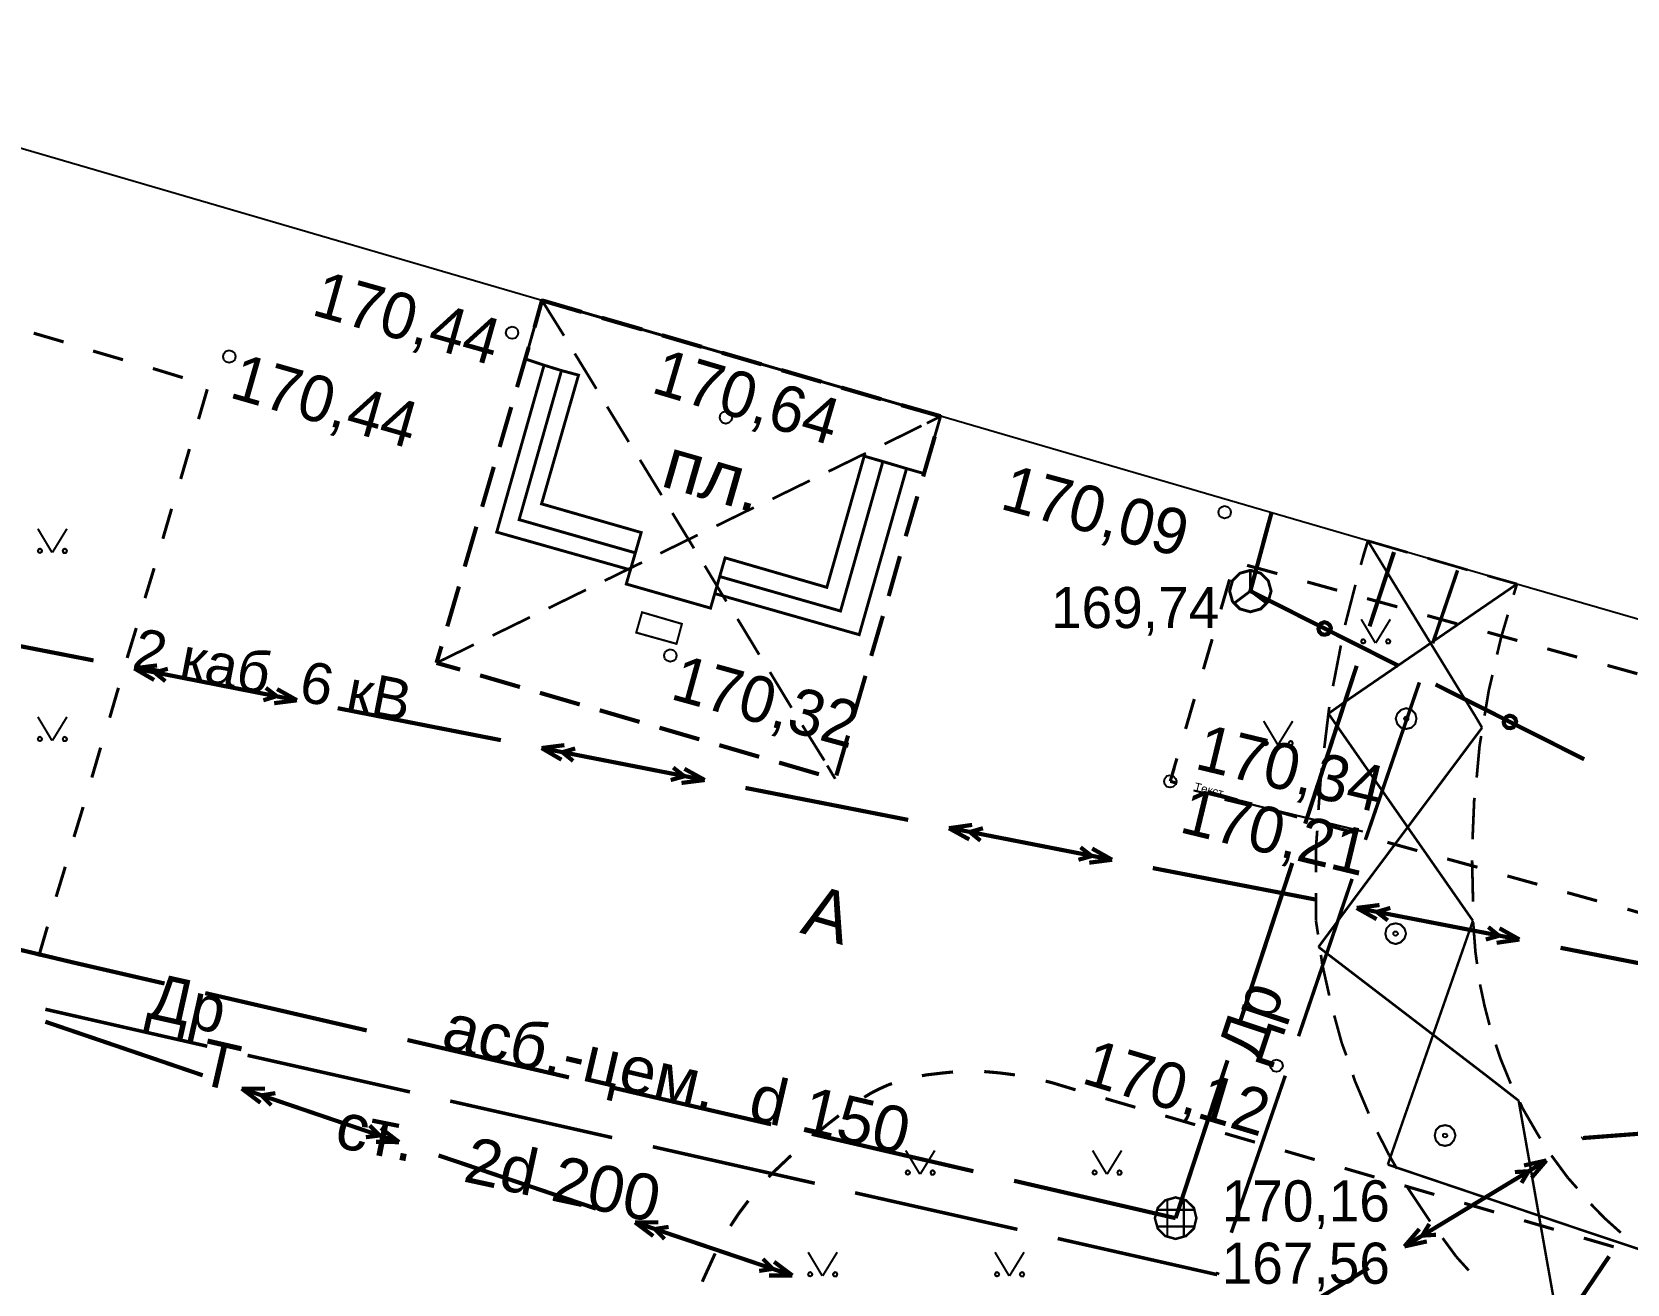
# Model space of a CAD drawing. Extents: x -2634 to -2115, y -2142 to -1393.
# Drawn here: x -2377.76 to -2339.35, y -1696.79 to -1666.64 of the extents above; entities that cross this region are included whole.
import ezdxf

# ---------------------------------------------------------------- set-up
doc = ezdxf.new("R2010")
doc.units = 0
doc.header["$MEASUREMENT"] = 0
for name, color, linetype in [('500_Дополн-Бордюры__п', 7, 'Continuous'), ('500_Дополн-Ступени__л', 7, 'Continuous'), ('500_Дороги-Проезжие_ч', 7, 'Continuous'), ('500_Линии_-Линии_связ', 7, 'Continuous'), ('500_Линии_-Смотровые_', 7, 'Continuous'), ('500_Линии_-Электрокаб', 7, 'Continuous'), ('500_Объект-Опоры', 7, 'Continuous'), ('500_Растит-Газоны__са', 7, 'Continuous'), ('500_Рельеф-Высотные_о', 7, 'Continuous'), ('500_Строен-Дополнения', 7, 'Continuous'), ('500_Строен-Здания', 7, 'Continuous'), ('500_Трубоп-Канализаци', 7, 'Continuous'), ('500_Трубоп-Смотровые_', 7, 'Continuous'), ('500_Трубоп-Теплосети', 7, 'Continuous')]:
    doc.layers.add(name, color=color, linetype=linetype)
doc.styles.add('TARIAL', font='Arial')

# ---------------------------------------------------------------- blocks, each defined once
blk = doc.blocks.new('block_25')
at = {"layer": '500_Растит-Газоны__са', "color": 0, "const_width": 0.05}
for points in [[(2.35, 3.02), (2.69, 2.45)], [(2.7, 2.45), (3.05, 3.02)], [(0, 0.57), (0.34, 0)], [(0.35, 0), (0.7, 0.57)]]:
    blk.add_lwpolyline(points, dxfattribs=at)
for points in [[(2.4, 2.54), (2.42, 2.53), (2.44, 2.51), (2.45, 2.49), (2.44, 2.46), (2.42, 2.45), (2.4, 2.44), (2.37, 2.45), (2.36, 2.46), (2.35, 2.49), (2.36, 2.51), (2.37, 2.53)], [(3, 2.54), (3.02, 2.53), (3.04, 2.51), (3.05, 2.49), (3.04, 2.46), (3.02, 2.44), (3, 2.44), (2.97, 2.44), (2.96, 2.46), (2.95, 2.49), (2.96, 2.51), (2.97, 2.53)], [(0.05, 0.09), (0.07, 0.08), (0.09, 0.06), (0.1, 0.04), (0.09, 0.01), (0.07, 0), (0.05, -0.01), (0.02, 0), (0.01, 0.01), (0, 0.04), (0.01, 0.06), (0.02, 0.08)], [(0.65, 0.09), (0.68, 0.08), (0.69, 0.06), (0.7, 0.04), (0.69, 0.01), (0.68, -0.01), (0.65, -0.01), (0.63, -0.01), (0.61, 0.01), (0.6, 0.04), (0.61, 0.06), (0.63, 0.08)]]:
    blk.add_lwpolyline(points, close=True, dxfattribs=at)

msp = doc.modelspace()

# ---------------------------------------------------------------- linework, layer by layer
at = {"layer": '500_Дополн-Бордюры__п', "color": 1, "const_width": 0.075}
for points in [[(-2377, -1674.1), (-2377.72, -1673.89)], [(-2375.57, -1674.53), (-2376.29, -1674.32)], [(-2374.13, -1674.96), (-2374.85, -1674.74)], [(-2373.75, -1675.96), (-2373.54, -1675.24)], [(-2374.18, -1677.4), (-2373.97, -1676.68)], [(-2374.61, -1678.84), (-2374.4, -1678.12)], [(-2375.04, -1680.27), (-2374.82, -1679.55)], [(-2347.77, -1679.68), (-2348.5, -1679.48)], [(-2348.92, -1679.82), (-2349.13, -1680.54)], [(-2346.33, -1680.08), (-2347.05, -1679.88)], [(-2344.88, -1680.48), (-2345.61, -1680.28)], [(-2343.44, -1680.89), (-2344.16, -1680.69)], [(-2375.47, -1681.71), (-2375.25, -1680.99)], [(-2341.99, -1681.29), (-2342.71, -1681.09)], [(-2349.34, -1681.26), (-2349.55, -1681.98)], [(-2340.55, -1681.69), (-2341.27, -1681.49)], [(-2339.1, -1682.09), (-2339.82, -1681.89)], [(-2375.89, -1683.15), (-2375.68, -1682.43)], [(-2349.77, -1682.7), (-2349.98, -1683.42)], [(-2376.32, -1684.59), (-2376.11, -1683.87)], [(-2350.19, -1684.13), (-2350.35, -1684.68)], [(-2350.35, -1684.68), (-2350.25, -1684.35)], [(-2350.35, -1684.68), (-2350.18, -1684.73)], [(-2349.45, -1684.93), (-2348.73, -1685.13)], [(-2376.75, -1686.02), (-2376.53, -1685.3)], [(-2348.01, -1685.34), (-2347.29, -1685.54)], [(-2346.57, -1685.74), (-2345.84, -1685.94)], [(-2345.12, -1686.15), (-2344.4, -1686.35)], [(-2377.18, -1687.46), (-2376.96, -1686.74)], [(-2343.68, -1686.55), (-2342.95, -1686.75)], [(-2342.23, -1686.96), (-2341.51, -1687.16)], [(-2340.79, -1687.36), (-2340.07, -1687.56)], [(-2339.34, -1687.76), (-2338.62, -1687.97)], [(-2377.6, -1688.9), (-2377.39, -1688.18)], [(-2356.22, -1691.75), (-2356.33, -1691.77)], [(-2355.79, -1691.7), (-2356.22, -1691.75)], [(-2355.58, -1691.68), (-2355.79, -1691.7)], [(-2354.48, -1691.7), (-2354.83, -1691.67)], [(-2354.09, -1691.75), (-2354.48, -1691.7)], [(-2357.54, -1692.18), (-2357.72, -1692.29)], [(-2357.34, -1692.08), (-2357.54, -1692.18)], [(-2357.14, -1691.99), (-2357.34, -1692.08)], [(-2357.05, -1691.96), (-2357.14, -1691.99)], [(-2353.19, -1691.94), (-2353.35, -1691.9)], [(-2352.63, -1692.11), (-2353.19, -1691.94)], [(-2351.19, -1692.53), (-2351.91, -1692.32)], [(-2358.6, -1692.94), (-2358.91, -1693.2)], [(-2358.33, -1692.73), (-2358.6, -1692.94)], [(-2349.75, -1692.95), (-2350.47, -1692.74)], [(-2348.31, -1693.37), (-2349.03, -1693.16)], [(-2359.48, -1693.69), (-2359.86, -1694.05)], [(-2346.87, -1693.79), (-2347.59, -1693.58)], [(-2359.86, -1694.05), (-2360.02, -1694.21)], [(-2345.43, -1694.21), (-2346.15, -1694)], [(-2343.99, -1694.63), (-2344.71, -1694.42)], [(-2360.51, -1694.78), (-2360.75, -1695.1)], [(-2342.55, -1695.05), (-2343.27, -1694.84)], [(-2360.75, -1695.1), (-2360.94, -1695.39)], [(-2341.11, -1695.47), (-2341.83, -1695.26)], [(-2339.67, -1695.89), (-2340.39, -1695.68)], [(-2361.31, -1696.05), (-2361.62, -1696.73)]]:
    msp.add_lwpolyline(points, dxfattribs=at)
at = {"layer": '500_Дополн-Ступени__л', "color": 0, "const_width": 0.07}
for points in [[(-2365.43, -1674.66), (-2366.57, -1678.68), (-2363.35, -1679.59), (-2363.23, -1679.18), (-2366.03, -1678.38), (-2365.01, -1674.79)], [(-2365.01, -1674.79), (-2366.03, -1678.38), (-2363.23, -1679.18), (-2363.09, -1678.69), (-2365.49, -1678), (-2364.6, -1674.9)], [(-2361.2, -1679.75), (-2358.29, -1680.58), (-2357.27, -1676.98), (-2357.72, -1676.85), (-2358.62, -1680.01), (-2361.07, -1679.3)], [(-2361.32, -1680.16), (-2357.84, -1681.15), (-2356.7, -1677.15), (-2357.27, -1676.98), (-2358.29, -1680.58), (-2361.2, -1679.75)]]:
    msp.add_lwpolyline(points, close=True, dxfattribs=at)
at = {"layer": '500_Линии_-Линии_связ', "color": 0, "const_width": 0.1}
for points in [[(-2348.42, -1680.1), (-2347.91, -1678.21)], [(-2347.91, -1678.21), (-2348.11, -1678.94)], [(-2348.42, -1680.1), (-2344.85, -1681.9)], [(-2343.96, -1682.35), (-2340.38, -1684.15)], [(-2339.78, -1696.12), (-2342.02, -1699.43)]]:
    msp.add_lwpolyline(points, dxfattribs=at)
for points in [[(-2346.57, -1680.87), (-2346.51, -1680.92), (-2346.48, -1680.99), (-2346.5, -1681.07), (-2346.55, -1681.13), (-2346.63, -1681.15), (-2346.7, -1681.14), (-2346.76, -1681.08), (-2346.78, -1681.01), (-2346.77, -1680.93), (-2346.72, -1680.88), (-2346.64, -1680.85)], [(-2342.1, -1683.12), (-2342.04, -1683.17), (-2342.02, -1683.24), (-2342.04, -1683.32), (-2342.09, -1683.38), (-2342.16, -1683.4), (-2342.24, -1683.39), (-2342.3, -1683.33), (-2342.32, -1683.26), (-2342.3, -1683.18), (-2342.25, -1683.13), (-2342.18, -1683.1)]]:
    msp.add_lwpolyline(points, close=True, dxfattribs=at)
at = {"layer": '500_Линии_-Смотровые_', "color": 0, "const_width": 0.07}
for points in [[(-2348.42, -1679.6), (-2348.17, -1679.67), (-2347.99, -1679.85), (-2347.92, -1680.1), (-2347.99, -1680.35), (-2348.17, -1680.53), (-2348.42, -1680.6), (-2348.67, -1680.53), (-2348.85, -1680.35), (-2348.92, -1680.1), (-2348.85, -1679.85), (-2348.67, -1679.67)], [(-2348.42, -1680.05), (-2348.42, -1680.05), (-2348.42, -1680.05), (-2348.42, -1680.05), (-2348.42, -1680.05), (-2348.42, -1680.05), (-2348.42, -1680.05), (-2348.42, -1680.05), (-2348.42, -1680.05), (-2348.42, -1680.05), (-2348.42, -1680.05), (-2348.42, -1680.05)]]:
    msp.add_lwpolyline(points, close=True, dxfattribs=at)
at = {"layer": '500_Линии_-Смотровые_', "color": 0, "const_width": 0.065}
for points in [[(-2348.42, -1679.6), (-2348.42, -1680.1)], [(-2348.82, -1680.4), (-2348.42, -1680.1)], [(-2348.42, -1680.1), (-2348.02, -1680.4)]]:
    msp.add_lwpolyline(points, dxfattribs=at)
at = {"layer": '500_Линии_-Электрокаб', "color": 12, "const_width": 0.1}
for points in [[(-2379.31, -1681.18), (-2376.28, -1681.77)], [(-2375.3, -1681.96), (-2374.75, -1681.89)], [(-2375.3, -1681.96), (-2371.38, -1682.73)], [(-2375.3, -1681.96), (-2374.82, -1682.24)], [(-2374.81, -1682.06), (-2374.55, -1682.27)], [(-2374.8, -1682.06), (-2374.49, -1681.97)], [(-2372.19, -1682.73), (-2371.87, -1682.63)], [(-2372.13, -1682.43), (-2371.87, -1682.63)], [(-2371.86, -1682.46), (-2371.38, -1682.73)], [(-2371.93, -1682.8), (-2371.38, -1682.73)], [(-2370.4, -1682.92), (-2366.47, -1683.69)], [(-2365.49, -1683.88), (-2364.94, -1683.81)], [(-2365.49, -1683.88), (-2361.56, -1684.65)], [(-2365.49, -1683.88), (-2365.01, -1684.16)], [(-2364.99, -1683.98), (-2364.68, -1683.89)], [(-2364.99, -1683.98), (-2364.73, -1684.19)], [(-2362.38, -1684.65), (-2362.05, -1684.56)], [(-2362.32, -1684.35), (-2362.05, -1684.56)], [(-2362.05, -1684.38), (-2361.56, -1684.65)], [(-2362.12, -1684.72), (-2361.56, -1684.65)], [(-2360.58, -1684.84), (-2356.66, -1685.61)], [(-2355.68, -1685.81), (-2355.12, -1685.73)], [(-2355.68, -1685.8), (-2351.75, -1686.57)], [(-2355.68, -1685.81), (-2355.19, -1686.08)], [(-2355.18, -1685.9), (-2354.92, -1686.11)], [(-2355.17, -1685.9), (-2354.86, -1685.81)], [(-2352.56, -1686.57), (-2352.24, -1686.48)], [(-2352.51, -1686.27), (-2352.24, -1686.48)], [(-2352.23, -1686.3), (-2351.75, -1686.57)], [(-2352.3, -1686.64), (-2351.75, -1686.57)], [(-2350.77, -1686.77), (-2346.84, -1687.53)], [(-2345.86, -1687.73), (-2345.31, -1687.66)], [(-2345.86, -1687.73), (-2341.94, -1688.49)], [(-2345.86, -1687.73), (-2345.38, -1688)], [(-2345.37, -1687.83), (-2345.11, -1688.03)], [(-2345.36, -1687.82), (-2345.05, -1687.73)], [(-2342.75, -1688.49), (-2342.43, -1688.4)], [(-2342.69, -1688.19), (-2342.43, -1688.4)], [(-2342.42, -1688.22), (-2341.94, -1688.49)], [(-2342.49, -1688.57), (-2341.94, -1688.49)], [(-2340.95, -1688.69), (-2337.03, -1689.46)], [(-2377.44, -1690.47), (-2373.65, -1691.76)], [(-2372.71, -1692.08), (-2368.92, -1693.37)], [(-2372.71, -1692.08), (-2372.15, -1692.08)], [(-2372.71, -1692.08), (-2372.26, -1692.42)], [(-2372.23, -1692.25), (-2372, -1692.48)], [(-2372.22, -1692.24), (-2371.9, -1692.19)], [(-2369.63, -1692.97), (-2369.39, -1693.21)], [(-2369.36, -1693.03), (-2368.92, -1693.37)], [(-2340.41, -1693.27), (-2336.45, -1692.97)], [(-2369.72, -1693.25), (-2369.39, -1693.21)], [(-2369.48, -1693.36), (-2368.92, -1693.37)], [(-2340.44, -1693.29), (-2340.41, -1693.27)], [(-2367.97, -1693.69), (-2364.18, -1694.97)], [(-2344.71, -1695.88), (-2341.29, -1693.81)], [(-2341.83, -1693.93), (-2341.29, -1693.81)], [(-2341.65, -1694.23), (-2341.29, -1693.81)], [(-2342.05, -1694.09), (-2341.72, -1694.07)], [(-2341.89, -1694.35), (-2341.72, -1694.07)], [(-2363.24, -1695.3), (-2359.45, -1696.58)], [(-2363.24, -1695.3), (-2362.68, -1695.3)], [(-2363.24, -1695.3), (-2362.8, -1695.63)], [(-2344.28, -1695.62), (-2344.11, -1695.34)], [(-2362.76, -1695.46), (-2362.53, -1695.7)], [(-2362.75, -1695.46), (-2362.43, -1695.41)], [(-2344.71, -1695.88), (-2344.35, -1695.46)], [(-2344.28, -1695.62), (-2343.95, -1695.6)], [(-2344.71, -1695.88), (-2344.17, -1695.76)], [(-2360.25, -1696.47), (-2359.92, -1696.42)], [(-2360.16, -1696.18), (-2359.92, -1696.42)], [(-2359.89, -1696.25), (-2359.45, -1696.58)], [(-2348.89, -1698.41), (-2345.57, -1696.4)], [(-2360.01, -1696.58), (-2359.45, -1696.58)]]:
    msp.add_lwpolyline(points, dxfattribs=at)
at = {"layer": '500_Объект-Опоры', "color": 0, "const_width": 0.05}
msp.add_lwpolyline([(-2363.07, -1680.61), (-2362.11, -1680.89), (-2362.24, -1681.37), (-2363.21, -1681.1)], close=True, dxfattribs=at)
at = {"layer": '500_Объект-Опоры', "color": 1, "const_width": 0.05}
for points in [[(-2344.67, -1682.92), (-2344.54, -1682.96), (-2344.45, -1683.05), (-2344.42, -1683.17), (-2344.45, -1683.3), (-2344.54, -1683.39), (-2344.67, -1683.42), (-2344.79, -1683.39), (-2344.88, -1683.3), (-2344.92, -1683.17), (-2344.88, -1683.05), (-2344.79, -1682.96)], [(-2344.92, -1688.1), (-2344.8, -1688.13), (-2344.71, -1688.22), (-2344.67, -1688.35), (-2344.71, -1688.47), (-2344.8, -1688.56), (-2344.92, -1688.6), (-2345.05, -1688.56), (-2345.14, -1688.47), (-2345.17, -1688.35), (-2345.14, -1688.22), (-2345.05, -1688.13)], [(-2343.73, -1692.96), (-2343.61, -1692.99), (-2343.52, -1693.08), (-2343.48, -1693.21), (-2343.52, -1693.33), (-2343.61, -1693.43), (-2343.73, -1693.46), (-2343.86, -1693.43), (-2343.95, -1693.33), (-2343.98, -1693.21), (-2343.95, -1693.08), (-2343.86, -1692.99)]]:
    msp.add_lwpolyline(points, close=True, dxfattribs=at)
at = {"layer": '500_Объект-Опоры', "color": 1}
for points in [[(-2344.67, -1683.12), (-2344.64, -1683.13), (-2344.62, -1683.15), (-2344.62, -1683.17), (-2344.62, -1683.2), (-2344.64, -1683.22), (-2344.67, -1683.22), (-2344.69, -1683.22), (-2344.71, -1683.2), (-2344.72, -1683.17), (-2344.71, -1683.15), (-2344.69, -1683.13)], [(-2344.92, -1688.3), (-2344.9, -1688.3), (-2344.88, -1688.32), (-2344.87, -1688.35), (-2344.88, -1688.37), (-2344.9, -1688.39), (-2344.92, -1688.4), (-2344.95, -1688.39), (-2344.97, -1688.37), (-2344.97, -1688.35), (-2344.97, -1688.32), (-2344.95, -1688.3)], [(-2343.73, -1693.16), (-2343.71, -1693.17), (-2343.69, -1693.18), (-2343.68, -1693.21), (-2343.69, -1693.23), (-2343.71, -1693.25), (-2343.73, -1693.26), (-2343.76, -1693.25), (-2343.78, -1693.23), (-2343.78, -1693.21), (-2343.78, -1693.18), (-2343.76, -1693.17)]]:
    msp.add_lwpolyline(points, close=True, dxfattribs=at)
at = {"layer": '500_Рельеф-Высотные_о', "color": 0}
for points in [[(-2366.2, -1673.73), (-2366.12, -1673.75), (-2366.07, -1673.8), (-2366.05, -1673.88), (-2366.07, -1673.95), (-2366.12, -1674.01), (-2366.2, -1674.03), (-2366.27, -1674.01), (-2366.33, -1673.95), (-2366.35, -1673.88), (-2366.33, -1673.8), (-2366.27, -1673.75)], [(-2373.01, -1674.3), (-2372.94, -1674.32), (-2372.88, -1674.38), (-2372.86, -1674.45), (-2372.88, -1674.53), (-2372.94, -1674.58), (-2373.01, -1674.6), (-2373.09, -1674.58), (-2373.14, -1674.53), (-2373.16, -1674.45), (-2373.14, -1674.38), (-2373.09, -1674.32)], [(-2361.05, -1675.77), (-2360.98, -1675.79), (-2360.92, -1675.84), (-2360.9, -1675.92), (-2360.92, -1675.99), (-2360.98, -1676.05), (-2361.05, -1676.07), (-2361.13, -1676.05), (-2361.18, -1675.99), (-2361.2, -1675.92), (-2361.18, -1675.84), (-2361.13, -1675.79)], [(-2349.04, -1678.05), (-2348.96, -1678.07), (-2348.91, -1678.13), (-2348.89, -1678.2), (-2348.91, -1678.28), (-2348.96, -1678.33), (-2349.04, -1678.35), (-2349.11, -1678.33), (-2349.17, -1678.28), (-2349.19, -1678.2), (-2349.17, -1678.13), (-2349.11, -1678.07)], [(-2362.39, -1681.5), (-2362.31, -1681.52), (-2362.26, -1681.58), (-2362.24, -1681.65), (-2362.26, -1681.73), (-2362.31, -1681.78), (-2362.39, -1681.8), (-2362.46, -1681.78), (-2362.52, -1681.73), (-2362.54, -1681.65), (-2362.52, -1681.58), (-2362.46, -1681.52)], [(-2350.35, -1684.53), (-2350.28, -1684.55), (-2350.22, -1684.61), (-2350.2, -1684.68), (-2350.22, -1684.76), (-2350.28, -1684.81), (-2350.35, -1684.83), (-2350.43, -1684.81), (-2350.48, -1684.76), (-2350.5, -1684.68), (-2350.48, -1684.61), (-2350.43, -1684.55)], [(-2347.79, -1691.38), (-2347.72, -1691.4), (-2347.66, -1691.45), (-2347.64, -1691.53), (-2347.66, -1691.6), (-2347.72, -1691.66), (-2347.79, -1691.68), (-2347.87, -1691.66), (-2347.92, -1691.6), (-2347.94, -1691.53), (-2347.92, -1691.45), (-2347.87, -1691.4)]]:
    msp.add_lwpolyline(points, close=True, dxfattribs=at)
at = {"layer": '500_Рельеф-Высотные_о', "color": 0, "const_width": 0.05}
msp.add_lwpolyline([(-2349.79, -1684.9), (-2345.71, -1685.89)], dxfattribs=at)
at = {"layer": '500_Строен-Дополнения', "color": 0, "const_width": 0.07}
msp.add_lwpolyline([(-2355.88, -1675.89), (-2365.48, -1673.1), (-2365.88, -1674.51), (-2365.43, -1674.66), (-2365.01, -1674.79), (-2364.6, -1674.9), (-2365.49, -1678), (-2363.09, -1678.69), (-2363.45, -1679.93), (-2361.42, -1680.51), (-2361.07, -1679.3), (-2358.62, -1680.01), (-2357.72, -1676.85), (-2356.7, -1677.15), (-2356.28, -1677.27)], close=True, dxfattribs=at)
at = {"layer": '500_Строен-Дополнения', "color": 0}
for points, const_width in [([(-2365.66, -1673.75), (-2365.48, -1673.1)], 0.1), ([(-2365.48, -1673.1), (-2364.52, -1673.38)], 0.1), ([(-2365.48, -1673.1), (-2364.95, -1673.95)], 0.065), ([(-2364.04, -1673.52), (-2363.07, -1673.8)], 0.1), ([(-2366.08, -1675.19), (-2365.8, -1674.23)], 0.1), ([(-2362.59, -1673.94), (-2361.63, -1674.22)], 0.1), ([(-2364.69, -1674.38), (-2364.17, -1675.23)], 0.065), ([(-2361.15, -1674.36), (-2360.19, -1674.64)], 0.1), ([(-2359.71, -1674.78), (-2358.75, -1675.06)], 0.1), ([(-2358.27, -1675.2), (-2357.31, -1675.48)], 0.1), ([(-2366.5, -1676.63), (-2366.22, -1675.67)], 0.1), ([(-2363.91, -1675.66), (-2363.39, -1676.51)], 0.065), ([(-2356.83, -1675.62), (-2355.88, -1675.89)], 0.1), ([(-2357.23, -1676.56), (-2356.34, -1676.12)], 0.065), ([(-2355.88, -1675.89), (-2356.21, -1676.06)], 0.065), ([(-2355.88, -1675.89), (-2355.88, -1675.9)], 0.1), ([(-2355.89, -1675.9), (-2355.88, -1675.89)], 0.065), ([(-2356.02, -1676.38), (-2356.3, -1677.34)], 0.1), ([(-2358.58, -1677.22), (-2357.68, -1676.78)], 0.065), ([(-2366.92, -1678.07), (-2366.64, -1677.11)], 0.1), ([(-2363.12, -1676.94), (-2362.6, -1677.79)], 0.065), ([(-2359.93, -1677.88), (-2359.03, -1677.44)], 0.065), ([(-2356.44, -1677.82), (-2356.72, -1678.78)], 0.1), ([(-2362.34, -1678.22), (-2361.82, -1679.07)], 0.065), ([(-2361.28, -1678.53), (-2360.38, -1678.09)], 0.065), ([(-2367.34, -1679.51), (-2367.06, -1678.55)], 0.1), ([(-2362.63, -1679.19), (-2361.73, -1678.75)], 0.065), ([(-2345.73, -1679.36), (-2345.59, -1678.89)], 0.065), ([(-2345.59, -1678.89), (-2345.7, -1679.25)], 0.065), ([(-2345.59, -1678.89), (-2344.63, -1679.17)], 0.065), ([(-2345.59, -1678.89), (-2342.98, -1683.15)], 0.06), ([(-2363.97, -1679.85), (-2363.07, -1679.41)], 0.065), ([(-2361.56, -1679.49), (-2361.04, -1680.35)], 0.065), ([(-2356.86, -1679.26), (-2357.13, -1680.22)], 0.1), ([(-2345.76, -1679.47), (-2345.73, -1679.36)], 0.065), ([(-2344.15, -1679.31), (-2343.19, -1679.59)], 0.065), ([(-2367.76, -1680.95), (-2367.48, -1679.99)], 0.1), ([(-2346.14, -1680.92), (-2345.89, -1679.95)], 0.065), ([(-2342, -1679.93), (-2346.13, -1682.76)], 0.06), ([(-2342.71, -1679.73), (-2342, -1679.93)], 0.065), ([(-2342, -1679.93), (-2342.08, -1680.19)], 0.065), ([(-2365.32, -1680.51), (-2364.42, -1680.07)], 0.065), ([(-2366.67, -1681.17), (-2365.77, -1680.73)], 0.065), ([(-2357.27, -1680.7), (-2357.55, -1681.66)], 0.1), ([(-2342.22, -1680.67), (-2342.38, -1681.21)], 0.065), ([(-2360.77, -1680.77), (-2360.25, -1681.63)], 0.065), ([(-2368.02, -1681.83), (-2367.9, -1681.43)], 0.1), ([(-2368.02, -1681.83), (-2367.12, -1681.39)], 0.065), ([(-2346.43, -1682.39), (-2346.24, -1681.41)], 0.065), ([(-2342.38, -1681.21), (-2342.48, -1681.63)], 0.065), ([(-2367.45, -1681.99), (-2368.02, -1681.83)], 0.1), ([(-2368.02, -1681.83), (-2367.58, -1681.95)], 0.065), ([(-2366.01, -1682.41), (-2366.97, -1682.13)], 0.1), ([(-2359.99, -1682.05), (-2359.47, -1682.91)], 0.065), ([(-2357.69, -1682.14), (-2357.97, -1683.1)], 0.1), ([(-2342.59, -1682.12), (-2342.68, -1682.5)], 0.065), ([(-2364.57, -1682.83), (-2365.53, -1682.55)], 0.1), ([(-2342.68, -1682.5), (-2342.78, -1683.1)], 0.065), ([(-2363.13, -1683.25), (-2364.09, -1682.97)], 0.1), ([(-2346.64, -1683.88), (-2346.52, -1682.89)], 0.065), ([(-2346.13, -1682.76), (-2346.54, -1683.05)], 0.06), ([(-2361.69, -1683.67), (-2362.65, -1683.39)], 0.1), ([(-2359.21, -1683.33), (-2358.68, -1684.18)], 0.065), ([(-2346.54, -1683.05), (-2343.68, -1687.15)], 0.06), ([(-2342.84, -1683.39), (-2345.83, -1687.39)], 0.06), ([(-2342.98, -1683.15), (-2342.84, -1683.39)], 0.06), ([(-2360.25, -1684.09), (-2361.21, -1683.81)], 0.1), ([(-2358.11, -1683.58), (-2358.39, -1684.54)], 0.1), ([(-2342.86, -1683.59), (-2342.9, -1683.82)], 0.065), ([(-2342.9, -1683.82), (-2342.97, -1684.59)], 0.065), ([(-2358.81, -1684.51), (-2359.77, -1684.23)], 0.1), ([(-2358.42, -1684.62), (-2358.61, -1684.3)], 0.065), ([(-2346.78, -1685.37), (-2346.72, -1684.53)], 0.065), ([(-2346.72, -1684.53), (-2346.7, -1684.37)], 0.065), ([(-2358.42, -1684.61), (-2358.42, -1684.62)], 0.065), ([(-2343.03, -1685.14), (-2343.07, -1686.08)], 0.065), ([(-2343.02, -1685.08), (-2343.03, -1685.14)], 0.065), ([(-2346.84, -1686.28), (-2346.81, -1685.87)], 0.065), ([(-2346.84, -1686.87), (-2346.84, -1686.28)], 0.065), ([(-2343.08, -1686.58), (-2343.06, -1687.47)], 0.065), ([(-2343.68, -1687.15), (-2343.06, -1688.04)], 0.06), ([(-2346.84, -1688.04), (-2346.84, -1687.37)], 0.065), ([(-2345.83, -1687.39), (-2346.78, -1688.67)], 0.06), ([(-2343.06, -1687.47), (-2343.06, -1687.58)], 0.065), ([(-2346.83, -1688.11), (-2346.84, -1688.04)], 0.065), ([(-2343.06, -1688.04), (-2344.71, -1692.76)], 0.06), ([(-2346.79, -1688.37), (-2346.83, -1688.11)], 0.065), ([(-2343.05, -1688.08), (-2343.05, -1688.13)], 0.065), ([(-2343.05, -1688.13), (-2343, -1688.79)], 0.065), ([(-2346.78, -1688.67), (-2342.81, -1691.71)], 0.06), ([(-2343, -1688.79), (-2342.96, -1689.08)], 0.065), ([(-2346.69, -1689.08), (-2346.72, -1688.86)], 0.065), ([(-2346.52, -1689.84), (-2346.69, -1689.08)], 0.065), ([(-2342.89, -1689.57), (-2342.78, -1690.09)], 0.065), ([(-2346.22, -1690.98), (-2346.4, -1690.32)], 0.065), ([(-2342.78, -1690.09), (-2342.66, -1690.55)], 0.065), ([(-2346.11, -1691.28), (-2346.22, -1690.98)], 0.065), ([(-2342.51, -1691.02), (-2342.4, -1691.35)], 0.065), ([(-2342.4, -1691.35), (-2342.15, -1691.96)], 0.065), ([(-2345.9, -1691.9), (-2345.95, -1691.75)], 0.065), ([(-2342.81, -1691.71), (-2341.96, -1692.37)], 0.06), ([(-2345.57, -1692.68), (-2345.9, -1691.9)], 0.065), ([(-2341.96, -1692.37), (-2341.09, -1697.29)], 0.06), ([(-2341.93, -1692.41), (-2341.86, -1692.56)], 0.065), ([(-2341.86, -1692.56), (-2341.53, -1693.13)], 0.065), ([(-2344.71, -1692.76), (-2345.11, -1693.91)], 0.06), ([(-2345.08, -1693.68), (-2345.36, -1693.13)], 0.065), ([(-2341.53, -1693.13), (-2341.44, -1693.28)], 0.065), ([(-2344.89, -1694.01), (-2345.08, -1693.68)], 0.065), ([(-2341.17, -1693.69), (-2340.78, -1694.22)], 0.065), ([(-2345.11, -1693.91), (-2340.37, -1695.51)], 0.06), ([(-2344.59, -1694.53), (-2344.64, -1694.45)], 0.065), ([(-2344.09, -1695.28), (-2344.59, -1694.53)], 0.065), ([(-2340.78, -1694.22), (-2340.55, -1694.48)], 0.065), ([(-2340.22, -1694.86), (-2339.89, -1695.2)], 0.065), ([(-2339.89, -1695.2), (-2339.5, -1695.55)], 0.065), ([(-2343.46, -1696.13), (-2343.79, -1695.68)], 0.065), ([(-2340.37, -1695.51), (-2339.02, -1695.96)], 0.06), ([(-2343.16, -1696.46), (-2343.46, -1696.13)], 0.065)]:
    msp.add_lwpolyline(points, dxfattribs=dict(at, const_width=const_width))
at = {"layer": '500_Строен-Здания', "color": 0}
for p, q in [((-2365.48, -1673.1), (-2398.29, -1663.54)), ((-2355.88, -1675.89), (-2365.48, -1673.1)), ((-2348.54, -1678.03), (-2355.88, -1675.89)), ((-2345.59, -1678.89), (-2348.54, -1678.03)), ((-2342, -1679.93), (-2345.59, -1678.89)), ((-2326.86, -1684.34), (-2342, -1679.93))]:
    msp.add_line(p, q, dxfattribs=at)
at = {"layer": '500_Трубоп-Канализаци', "color": 32, "const_width": 0.1}
for points in [[(-2345.55, -1680.95), (-2344.96, -1679.16)], [(-2344.96, -1679.16), (-2345.07, -1679.49)], [(-2347.1, -1685.7), (-2345.86, -1681.9)], [(-2348.66, -1690.45), (-2347.41, -1686.65)], [(-2376.74, -1689.05), (-2378.46, -1688.64)], [(-2374.57, -1689.55), (-2376.74, -1689.05)], [(-2369.7, -1690.68), (-2373.59, -1689.78)], [(-2364.83, -1691.81), (-2368.72, -1690.91)], [(-2350.22, -1695.2), (-2348.97, -1691.4)], [(-2359.96, -1692.94), (-2363.85, -1692.04)], [(-2355.09, -1694.07), (-2358.98, -1693.17)], [(-2350.22, -1695.2), (-2354.11, -1694.3)]]:
    msp.add_lwpolyline(points, dxfattribs=at)
at = {"layer": '500_Трубоп-Смотровые_', "color": 0, "const_width": 0.06}
msp.add_lwpolyline([(-2350.22, -1694.7), (-2349.97, -1694.77), (-2349.78, -1694.95), (-2349.72, -1695.2), (-2349.78, -1695.45), (-2349.97, -1695.63), (-2350.22, -1695.7), (-2350.47, -1695.63), (-2350.65, -1695.45), (-2350.72, -1695.2), (-2350.65, -1694.95), (-2350.47, -1694.77)], close=True, dxfattribs=at)
at = {"layer": '500_Трубоп-Смотровые_', "color": 0, "const_width": 0.055}
for points in [[(-2350.42, -1695.65), (-2350.42, -1694.75)], [(-2350.02, -1695.65), (-2350.02, -1694.75)], [(-2350.67, -1695), (-2349.77, -1695)], [(-2350.67, -1695.4), (-2349.77, -1695.4)]]:
    msp.add_lwpolyline(points, dxfattribs=at)
at = {"layer": '500_Трубоп-Смотровые_', "color": 0}
msp.add_lwpolyline([(-2350.52, -1695.15), (-2350.52, -1695.15)], dxfattribs=at)
at = {"layer": '500_Трубоп-Теплосети', "color": 174, "const_width": 0.085}
for points in [[(-2344.03, -1681.36), (-2343.43, -1679.6)], [(-2343.43, -1679.6), (-2343.51, -1679.83)], [(-2345.65, -1686.09), (-2344.35, -1682.3)], [(-2347.26, -1690.82), (-2345.97, -1687.03)], [(-2377.44, -1690.17), (-2373.54, -1691.06)], [(-2372.57, -1691.28), (-2368.66, -1692.16)], [(-2348.88, -1695.55), (-2347.58, -1691.77)], [(-2367.69, -1692.38), (-2363.79, -1693.26)], [(-2362.81, -1693.48), (-2358.91, -1694.36)], [(-2357.94, -1694.59), (-2354.03, -1695.47)], [(-2353.06, -1695.69), (-2349.22, -1696.56)], [(-2349.22, -1696.56), (-2349.2, -1696.5)]]:
    msp.add_lwpolyline(points, dxfattribs=at)

# ---------------------------------------------------------------- block references
at = {"layer": '500_Растит-Газоны__са'}
for p in [(-2379.97, -1681.62), (-2348.1, -1683.8), (-2379.97, -1686.15), (-2359.07, -1696.59), (-2354.57, -1696.59)]:
    msp.add_blockref('block_25', p, dxfattribs=at)

# ---------------------------------------------------------------- texts
at = {"layer": '500_Дороги-Проезжие_ч', "color": 0}
msp.add_text('А', height=1.23, rotation=343.78, dxfattribs=at).set_placement((-2359.29, -1688.32))
at = {"layer": '500_Линии_-Смотровые_', "color": 0}
msp.add_text('169,74', height=0.99, dxfattribs=at).set_placement((-2353.22, -1680.99))
at = {"layer": '500_Линии_-Электрокаб', "color": 0, "style": 'TARIAL'}
msp.add_text('2 каб  6 кВ', height=0.99, rotation=348.92, dxfattribs=at).set_placement((-2375.38, -1681.95))
at = {"layer": '500_Рельеф-Высотные_о', "color": 214}
for s, rotation, p in [('170,44', 344.28, (-2371.06, -1673.44)), ('170,44', 344.11, (-2373.04, -1675.43)), ('170,64', 343.55, (-2362.88, -1675.31)), ('170,09', 344.93, (-2354.48, -1678.11)), ('170,32', 344.65, (-2362.42, -1682.69)), ('170,34', 346.43, (-2349.79, -1684.37)), ('170,21', 346.43, (-2350.16, -1685.9)), ('170,12', 343.35, (-2352.52, -1691.94))]:
    msp.add_text(s, height=1.11, rotation=rotation, dxfattribs=at).set_placement(p)
at = {"layer": '500_Рельеф-Высотные_о', "color": 0, "style": 'TARIAL'}
msp.add_text('Текст', height=0.2, rotation=346.43, dxfattribs=at).set_placement((-2349.79, -1684.9))
at = {"layer": '500_Строен-Дополнения', "color": 5, "style": 'TARIAL'}
msp.add_text('пл. ', height=1.23, rotation=343.96, dxfattribs=at).set_placement((-2362.66, -1677.56))
at = {"layer": '500_Трубоп-Канализаци', "color": 14}
for rotation, p in [(347.37, (-2375.02, -1690.37)), (71.57, (-2348.18, -1691.48))]:
    msp.add_text('Др', height=1.11, rotation=rotation, dxfattribs=at).set_placement(p)
at = {"layer": '500_Трубоп-Канализаци', "color": 14, "style": 'TARIAL'}
msp.add_text('асб.-цем.  d 150', height=1.11, rotation=346.94, dxfattribs=at).set_placement((-2367.94, -1691.09))
at = {"layer": '500_Трубоп-Смотровые_', "color": 5}
for s, p in [('170,16', (-2349.11, -1695.28)), ('167,56', (-2349.11, -1696.78))]:
    msp.add_text(s, height=0.99, dxfattribs=at).set_placement(p)
at = {"layer": '500_Трубоп-Теплосети', "color": 174}
msp.add_text('Т', height=1.11, rotation=347.13, dxfattribs=at).set_placement((-2373.8, -1691.95))
at = {"layer": '500_Трубоп-Теплосети', "color": 174, "style": 'TARIAL'}
for s, rotation, p in [('ст.', 348.76, (-2370.51, -1693.48)), ('2d 200', 347.83, (-2367.41, -1694.31))]:
    msp.add_text(s, height=1.11, rotation=rotation, dxfattribs=at).set_placement(p)

doc.saveas('drawing.dxf')
